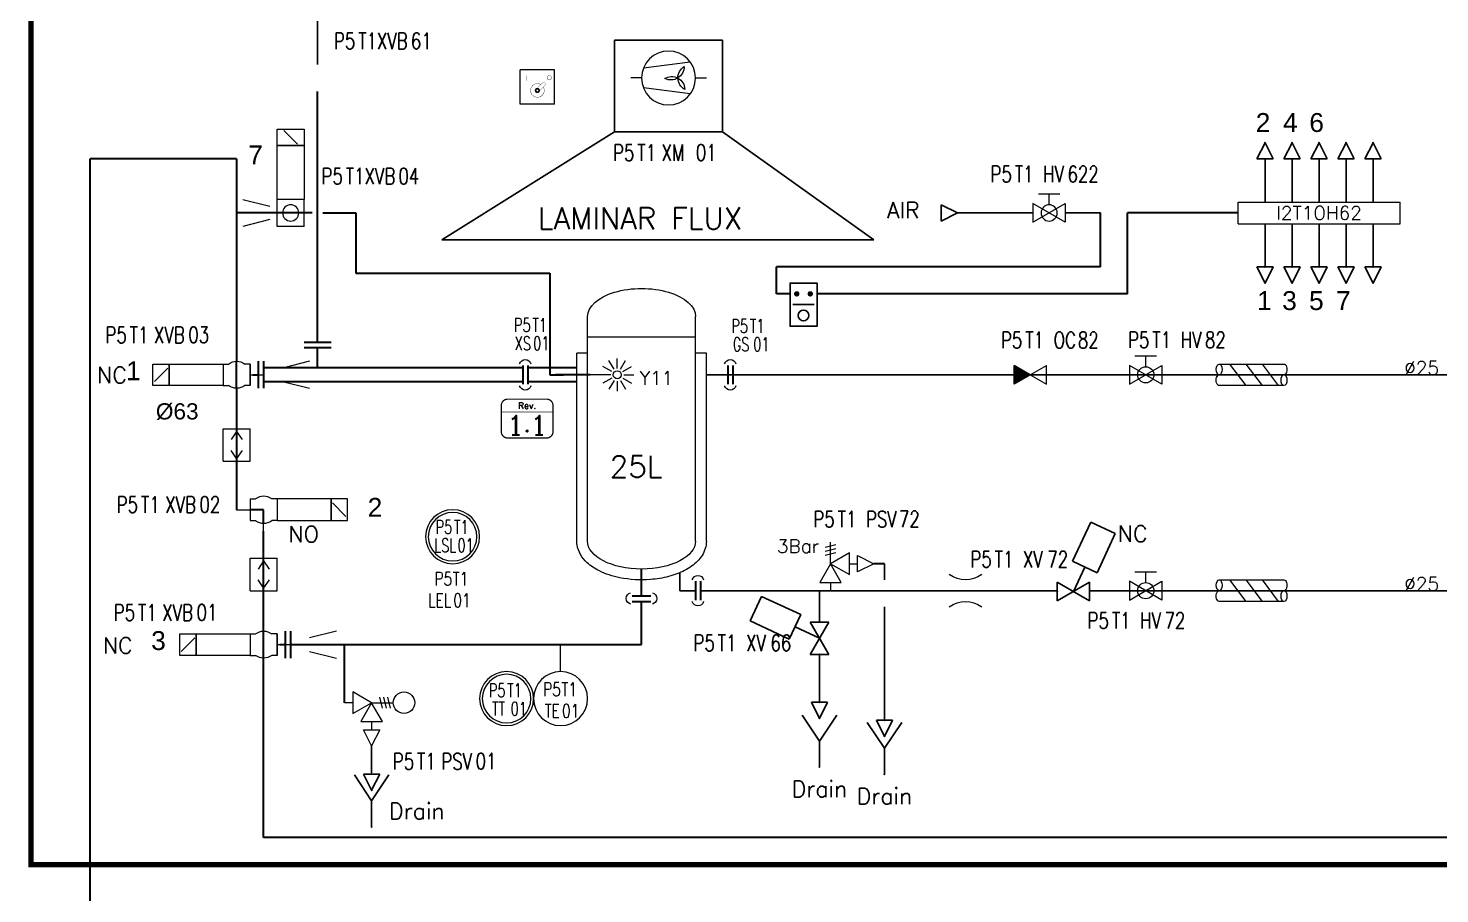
# Model space of a CAD drawing. Header units: inches. Extents: x 12545 to 14027, y 22146 to 23144.
# Drawn here: x 12552 to 12813.5, y 22850.7 to 23011.1 of the extents above; entities that cross this region are included whole.
import ezdxf
from ezdxf.enums import TextEntityAlignment as Align

# ---------------------------------------------------------------- set-up
doc = ezdxf.new("R2010")
doc.units = ezdxf.units.IN
doc.header["$MEASUREMENT"] = 0
doc.linetypes.add('ACAD_ISO02W100', pattern=[15, 12, -3])
doc.linetypes.add('DASHDOT2', pattern=[12.7, 6.35, -3.175, 0, -3.175])
for name, color, linetype, lineweight in [('11 Pipe Air Instrument', 3, 'Continuous', 30), ('15 Pipe Drain', 32, 'Continuous', 30), ('19 Pipe Process', 30, 'Continuous', 30), ('31 Equipment', 7, 'Continuous', 9), ('40 TXT Data', 7, 'Continuous', 9), ('43 TXT English', 7, 'Continuous', 9)]:
    doc.layers.add(name, color=color, linetype=linetype, lineweight=lineweight)
for name, color, linetype in [('14 Pipe Water Cold', 142, 'Continuous'), ('60 TXT International', 7, 'Continuous'), ('CUVERIE', 7, 'Continuous'), ('DIAMETRE', 7, 'Continuous'), ('MATERIEL-DIVERS', 7, 'Continuous'), ('POMPES-PROCESS', 7, 'Continuous'), ('REPERES', 7, 'Continuous'), ('REVISIONS', 1, 'Continuous'), ('Skid', 5, 'Continuous'), ('techn-data', 7, 'Continuous'), ('TEXTES', 7, 'Continuous'), ('TUYAUTERIE-EAU UTILITES FROIDE', 142, 'Continuous'), ('TUYAUTERIE-EGOUT', 32, 'Continuous'), ('TUYAUTERIE-GAZ', 3, 'Continuous'), ('TXT_ENG', 7, 'Continuous'), ('VANNES', 7, 'Continuous')]:
    doc.layers.add(name, color=color, linetype=linetype)
doc.layers.add('34 Equipment Labels', color=7, linetype='Continuous', plot=False)
doc.layers.get('REPERES').off()
doc.styles.add('ROMANC', font='romanc')
doc.styles.add('ROMAND', font='romand')
doc.styles.add('ROMANS', font='ROMANS.SHX')
doc.styles.get("Standard").update_dxf_attribs({"font": 'arial.ttf'})

# ---------------------------------------------------------------- blocks, each defined once
blk = doc.blocks.new('APV-VLV-SSEAT-SW42-3')
at = {"layer": '31 Equipment', "ltscale": 38}
for p, q in [((1.25, 15.25), (-1.25, 12.75)), ((-2, 2.5), (-2, 1.5)), ((2, 2.5), (2, 1.5)), ((-2, -2.5), (-2, -1.5)), ((2, -2.5), (-2, -2.5)), ((-2, -2.5), (2, -2.5)), ((0, -2.5), (0, -5)), ((2, -2.5), (2, -1.5))]:
    blk.add_line(p, q, dxfattribs=at)
at = {"layer": '31 Equipment'}
for p, q in [((-4, 0), (-2.5, 0)), ((2.5, 0), (4, 0))]:
    blk.add_line(p, q, dxfattribs=at)
at = {"layer": '31 Equipment', "lineweight": 30}
blk.add_line((2.5, 0), (-2.5, 0), dxfattribs=at)
at = {"layer": '31 Equipment', "ltscale": 38}
for points in [[(-2, 12.5), (2, 12.5), (2, 15.5), (-2, 15.5)], [(-2, 2.5), (2, 2.5), (2, 12.5), (-2, 12.5)]]:
    blk.add_lwpolyline(points, close=True, dxfattribs=at)
for start, end in [(143.1301, 216.8699), (323.1301, 36.8699)]:
    blk.add_arc((0, 0), 2.5, start, end, dxfattribs=at)
blk = doc.blocks.new('APV-VLV-SSEAT-SW41-4')
at = {"layer": '31 Equipment', "ltscale": 38}
for p, q in [((1.25, 15.25), (-1.25, 12.75)), ((-2, 2.5), (-2, 1.5)), ((2, 2.5), (2, 1.5)), ((-2, -2.5), (-2, -1.5)), ((-2, -2.5), (2, -2.5)), ((2, -2.5), (2, -1.5))]:
    blk.add_line(p, q, dxfattribs=at)
at = {"layer": '31 Equipment', "lineweight": 30}
for p, q in [((2.5, 0), (0, 0)), ((0, 0), (0, -2.5))]:
    blk.add_line(p, q, dxfattribs=at)
at = {"layer": '31 Equipment'}
for p, q in [((4, 0), (2.5, 0)), ((0, -5), (0, -2.5))]:
    blk.add_line(p, q, dxfattribs=at)
at = {"layer": '31 Equipment', "ltscale": 38}
for points in [[(-2, 12.5), (2, 12.5), (2, 15.5), (-2, 15.5)], [(-2, 2.5), (2, 2.5), (2, 12.5), (-2, 12.5)]]:
    blk.add_lwpolyline(points, close=True, dxfattribs=at)
for start, end in [(143.1301, 216.8699), (323.1301, 36.8699)]:
    blk.add_arc((0, 0), 2.5, start, end, dxfattribs=at)
blk = doc.blocks.new('FLE23-A')
at = {"color": 7}
for p, q in [((0, 1.5), (-3, 0)), ((-3, 0), (0, -1.5)), ((0, -1.5), (0, 1.5))]:
    blk.add_line(p, q, dxfattribs=at)
at = {"layer": 'MATERIEL-DIVERS', "color": 7, "extrusion": (-1, 0, 0)}
blk.add_point((-3, 0), dxfattribs=at)
at = {"layer": 'MATERIEL-DIVERS', "color": 2}
for p in [(-3, 0), (0, 0)]:
    blk.add_point(p, dxfattribs=at)
at = {"layer": 'MATERIEL-DIVERS', "color": 7, "extrusion": (1, 0, 0)}
blk.add_point((0, 0), dxfattribs=at)
blk = doc.blocks.new('APV-INS-M-L-TE')
at = {"layer": '31 Equipment', "color": 7}
blk.add_line((0, -5), (0, -10), dxfattribs=at)
blk.add_circle((0, 0), 5, dxfattribs=at)
blk = doc.blocks.new('APV-INS-F-L-TT')
at = {"layer": '31 Equipment'}
for radius in [5, 4.5]:
    blk.add_circle((0, 0), radius, dxfattribs=at)
blk = doc.blocks.new('APV-PMP-GEN-FAN-1')
at = {"layer": '31 Equipment', "color": 7}
for p, q in [((4.62, 1.91), (-4.01, 2.99)), ((-3.44, 2.92), (-3.44, 2.92)), ((-4.03, -2.96), (4.65, -1.85))]:
    blk.add_line(p, q, dxfattribs=at)
at = {"layer": '31 Equipment', "ltscale": 38}
for p, q in [((-5, 0), (-7, 0)), ((5, 0), (7, 0))]:
    blk.add_line(p, q, dxfattribs=at)
at = {"layer": '31 Equipment', "color": 7}
blk.add_circle((0, 0), 5, dxfattribs=at)
for centre, radius, start, end in [((-4.14, 0.04), 2.42, 297.7105, 59.0333), ((-0.6, -2.14), 2.41, 57.3705, 179.0726), ((-0.42, 2.11), 2.48, 179.801, 296.7761)]:
    blk.add_arc(centre, radius, start, end, dxfattribs=at)
blk = doc.blocks.new('APV-FCE-GEN-REDBORE-1')
at = {"layer": '31 Equipment', "color": 7}
for centre, start, end in [((0, 7), 233.1, 306.9), ((0, -7), 53.1, 126.9)]:
    blk.add_arc(centre, 5, start, end, dxfattribs=at)
blk = doc.blocks.new('APV-FCE-RELV-SI2-1')
at = {"layer": '31 Equipment'}
for p, q in [((1, 3.5), (-1, 3)), ((1, 2.75), (-1, 2.25)), ((0, 0), (0, 4)), ((1, 2), (-1, 1.5))]:
    blk.add_line(p, q, dxfattribs=at)
at = {"layer": '31 Equipment', "color": 7}
for p, q in [((0, 0), (-2, -3.5)), ((3.5, 2), (0, 0)), ((0, 0), (3.5, -2)), ((2, -3.5), (0, 0)), ((3.5, -2), (3.5, 2)), ((3.5, 0), (5, 0)), ((5, -1.5), (5, 1.5)), ((5, 1.5), (8, 0)), ((8, 0), (5, -1.5)), ((-2, -3.5), (2, -3.5)), ((0, -3.5), (0, -5))]:
    blk.add_line(p, q, dxfattribs=at)
blk = doc.blocks.new('APV-FCE-GEN-REDCON-1')
at = {"layer": '31 Equipment', "color": 7}
for p, q in [((-2.5, 2.5), (2.5, 1.25)), ((2.5, 1.25), (2.5, 1.25)), ((2.5, -1.25), (-2.5, -2.5))]:
    blk.add_line(p, q, dxfattribs=at)
blk = doc.blocks.new('APV-FTG-CONX-FLANGE-1')
at = {"layer": '31 Equipment', "lineweight": 30}
for p, q in [((0, 2.5), (0, -2.5)), ((1, 2.5), (1, -2.5))]:
    blk.add_line(p, q, dxfattribs=at)
blk = doc.blocks.new('APV-OTH-GEN-CLOSEST-1')
at = {"layer": '31 Equipment'}
for p, q in [((-3, -2.5), (-3, 2.5)), ((-3, 2.5), (3, 2.5)), ((-1, 1), (-2.5, 0)), ((-2.5, 0), (2.5, 0)), ((-2.5, 0), (-1, -1)), ((2.5, 0), (1, 1)), ((2.5, 0), (1, -1)), ((3, -2.5), (3, 2.5)), ((-3, -2.5), (3, -2.5))]:
    blk.add_line(p, q, dxfattribs=at)
blk = doc.blocks.new('APV-INS-F-L-LS')
at = {"layer": '31 Equipment'}
for radius in [5, 4.5]:
    blk.add_circle((0, 0), radius, dxfattribs=at)
blk = doc.blocks.new('APV-FCE-RELV-OVERP-1')
at = {"layer": '31 Equipment'}
for p, q in [((1, 3.5), (-1, 3)), ((1, 2.75), (-1, 2.25)), ((0, 0), (0, 4)), ((1, 2), (-1, 1.5))]:
    blk.add_line(p, q, dxfattribs=at)
at = {"layer": '31 Equipment', "color": 7}
for p, q in [((0, 0), (-2, -3.5)), ((3.5, 2), (0, 0)), ((0, 0), (3.5, -2)), ((2, -3.5), (0, 0)), ((3.5, -2), (3.5, 2)), ((3.5, 0), (5, 0)), ((5, -1.5), (5, 1.5)), ((5, 1.5), (8, 0)), ((8, 0), (5, -1.5)), ((-2, -3.5), (2, -3.5)), ((0, -3.5), (0, -5))]:
    blk.add_line(p, q, dxfattribs=at)
at = {"layer": '31 Equipment'}
blk.add_circle((0, 6), 2, dxfattribs=at)
blk = doc.blocks.new('EGOUT')
at = {"color": 7}
for p, q in [((-3.2, 9.61), (0, 4.81)), ((0, 4.81), (3.2, 9.61)), ((0, 4.81), (0, 0))]:
    blk.add_line(p, q, dxfattribs=at)
at = {"color": 7, "extrusion": (0, -1, 0)}
blk.add_point((0, 0), dxfattribs=at)
at = {"layer": 'POMPES-PROCESS', "style": 'ROMANS'}
blk.add_attdef('EGOUT', text='', height=3, dxfattribs=at).set_placement((0, -4), align=Align.MIDDLE)
blk = doc.blocks.new('APV-OTH-GEN-INSULATE-1')
at = {"layer": '31 Equipment'}
for p, q in [((6, 2), (-6, 2)), ((-5, -2), (-2, 2)), ((-2, -2), (1, 2)), ((1, -2), (4, 2)), ((-6, -2), (6, -2))]:
    blk.add_line(p, q, dxfattribs=at)
for centre, major_axis in [((-6, 1), (0, 1)), ((6, -1), (0, -1))]:
    blk.add_ellipse(centre, major_axis=major_axis, ratio=0.547943, start_param=0, end_param=3.141593, dxfattribs=at)
at = {"layer": '31 Equipment', "extrusion": (0, 0, -1)}
for centre, major_axis in [((-6, -1), (0, -1)), ((6, 1), (0, 1))]:
    blk.add_ellipse(centre, major_axis=major_axis, ratio=0.547943, dxfattribs=at)
blk = doc.blocks.new('APV-OTH-GEN-DATA-1')
at = {"layer": '40 TXT Data', "color": 5, "style": 'ROMANS'}
blk.add_attdef('DATA', (-1, 2), '', height=2.5, dxfattribs=at)
blk = doc.blocks.new('NBF-NOTE-2TEXT')
at = {"layer": '43 TXT English', "style": 'ROMANS'}
blk.add_attdef('NOTE-ENG', text='', height=3, dxfattribs=at).set_placement((5, -1), align=Align.BOTTOM_LEFT)
at = {"layer": '60 TXT International', "style": 'ROMANS'}
blk.add_attdef('NOTE-RUS', text='', height=3, dxfattribs=at).set_placement((5, -5), align=Align.BOTTOM_LEFT)
blk = doc.blocks.new('APV-VLV-BFLY-SV-3')
at = {"layer": '31 Equipment', "ltscale": 38}
for p, q in [((1.25, 15.25), (-1.25, 12.75)), ((-4, 0), (-2.5, 0)), ((-2.5, 2.5), (2.5, 2.5)), ((-2.5, -2.5), (-2.5, 2.5)), ((2.5, -2.5), (2.5, 2.5)), ((2.5, 0), (4, 0)), ((-2.5, -2.5), (2.5, -2.5))]:
    blk.add_line(p, q, dxfattribs=at)
for points in [[(-2.5, 12.5), (2.5, 12.5), (2.5, 15.5), (-2.5, 15.5)], [(-2.5, 2.5), (2.5, 2.5), (2.5, 12.5), (-2.5, 12.5)]]:
    blk.add_lwpolyline(points, close=True, dxfattribs=at)
blk.add_circle((0, 0), 1.5, dxfattribs=at)
blk = doc.blocks.new('FLE23')
at = {"color": 7}
for p, q in [((0, -1.5), (0, 1.5)), ((0, 1.5), (3, 0)), ((3, 0), (0, -1.5))]:
    blk.add_line(p, q, dxfattribs=at)
at = {"layer": 'MATERIEL-DIVERS', "color": 2}
for p in [(0, 0), (3, 0)]:
    blk.add_point(p, dxfattribs=at)
at = {"layer": 'MATERIEL-DIVERS', "color": 7, "extrusion": (-1, 0, 0)}
blk.add_point((0, 0), dxfattribs=at)
at = {"layer": 'MATERIEL-DIVERS', "color": 7, "extrusion": (1, 0, 0)}
blk.add_point((3, 0), dxfattribs=at)
blk = doc.blocks.new('APV-PNE-GEN-AIRDISTR-1')
at = {"layer": '31 Equipment'}
for p, q in [((-10, 2), (-10, 4)), ((-5, 2), (-5, 4)), ((0, 2), (0, 4)), ((5, 2), (5, 4)), ((10, 2), (10, 4)), ((-15, -2), (-15, 2)), ((-15, 2), (15, 2)), ((15, -2), (15, 2)), ((-15, -2), (15, -2)), ((-10, -2), (-10, -4)), ((-5, -2), (-5, -4)), ((0, -2), (0, -4)), ((5, -2), (5, -4)), ((10, -2), (10, -4))]:
    blk.add_line(p, q, dxfattribs=at)
blk = doc.blocks.new('APV-VLVM-BALL-KHV+MF-1')
at = {"layer": '31 Equipment'}
for p, q in [((-2, 3.5), (2, 3.5)), ((0, 1.5), (0, 3.5)), ((-3, 1.734), (-3, -1.734)), ((-3, -1.734), (3, 1.734)), ((3, -1.734), (-3, 1.734)), ((3, 1.734), (3, -1.734))]:
    blk.add_line(p, q, dxfattribs=at)
at = {"layer": '31 Equipment', "ltscale": 38}
for p, q in [((-3, 0), (-4, 0)), ((3, 0), (4, 0))]:
    blk.add_line(p, q, dxfattribs=at)
at = {"layer": '31 Equipment'}
blk.add_circle((0, 0), 1.5, dxfattribs=at)
blk = doc.blocks.new('APV-INS-POS-SAFTY-1')
at = {"layer": 'MATERIEL-DIVERS'}
blk.add_line((-2, -2), (2, -2), dxfattribs=at)
blk.add_lwpolyline([(-2.5, 2), (-2.5, -6), (2.5, -6), (2.5, 2)], close=True, dxfattribs=at)
at = {"layer": 'MATERIEL-DIVERS', "const_width": 0.5}
for points in [[(-1.25, 0.25, 1), (-1.25, -0.25, 1)], [(1.25, 0.25, 1), (1.25, -0.25, 1)]]:
    blk.add_lwpolyline(points, format="xyb", close=True, dxfattribs=at)
at = {"layer": 'MATERIEL-DIVERS', "color": 240}
blk.add_circle((0, -4), 1, dxfattribs=at)
blk = doc.blocks.new('APV-TNK-OTH-8')
at = {"layer": '31 Equipment'}
for p, q in [((-10, 7.2), (-10, 48.8)), ((10, 7.2), (10, 48.8)), ((-10, 45), (10, 45)), ((-12, 7.2), (-12, 42)), ((-12, 42), (-10, 42)), ((10, 42), (12, 42)), ((12, 7.2), (12, 42))]:
    blk.add_line(p, q, dxfattribs=at)
for centre, start_param, end_param in [((0, 48.8), 0, 3.141593), ((0, 7.2), 3.141593, 6.283185)]:
    blk.add_ellipse(centre, major_axis=(10, 0), ratio=0.52, start_param=start_param, end_param=end_param, dxfattribs=at)
blk.add_open_spline([(-12, 7.2), (-12, 6.73), (-11.93, 6.26), (-11.65, 5.36), (-11.46, 4.93), (-10.96, 4.14), (-10.67, 3.78), (-9.68, 2.77), (-8.88, 2.21), (-7.08, 1.27), (-6.08, 0.9), (-3.94, 0.34), (-2.81, 0.16), (0.24, -0.08), (2.19, 0.03), (5.38, 0.67), (6.67, 1.09), (8.66, 2.08), (9.42, 2.58), (10.55, 3.62), (10.97, 4.12), (11.62, 5.24), (11.85, 5.86), (11.98, 6.74), (12, 6.97), (12, 7.2)], degree=3, knots=[3.141593, 3.141593, 3.141593, 3.141593, 3.298345, 3.298345, 3.455098, 3.455098, 3.61185, 3.61185, 3.92857, 3.92857, 4.245291, 4.245291, 4.562011, 4.562011, 5.081837, 5.081837, 5.476161, 5.476161, 5.770377, 5.770377, 5.988342, 5.988342, 6.206307, 6.206307, 6.283185, 6.283185, 6.283185, 6.283185], dxfattribs=at)
blk = doc.blocks.new('APV-FTG-CONX-CLAMP-1')
at = {"layer": '31 Equipment', "lineweight": 30}
for p, q in [((0, -1.75), (0, 1.75)), ((1, 1.75), (1, -1.75))]:
    blk.add_line(p, q, dxfattribs=at)
at = {"layer": '31 Equipment'}
for centre, start, end in [((0.56, 1.73), 15.7498, 164.2502), ((0.56, -1.73), 195.7498, 344.2502)]:
    blk.add_arc(centre, 1.09, start, end, dxfattribs=at)
blk = doc.blocks.new('APV-ELEC-BUTN-ONOFF-1')
at = {"layer": '31 Equipment'}
for p, q in [((-5, 5), (5, 5)), ((-5, -5), (-5, 5)), ((5, -5), (5, 5)), ((-5, -5), (5, -5))]:
    blk.add_line(p, q, dxfattribs=at)
for points, const_width in [([(-3.44, 3.32, 1), (-3.44, 2.04, 1)], 0.1), ([(-3.44, 3.32, -1), (-3.44, 2.04, -1)], 0.1), ([(-0.35, -1.35), (-2.26, 0.56, -0.414214), (-2.26, 0.98), (-1.98, 1.26, -0.414214), (-1.56, 1.26), (0.35, -0.65)], 0.08), ([(-1.72, 0.02, 7.872983), (-1.02, 0.72)], 0.1)]:
    blk.add_lwpolyline(points, format="xyb", dxfattribs=dict(at, const_width=const_width))
at = {"layer": '31 Equipment', "const_width": 0.5}
blk.add_lwpolyline([(-0.5, -1, 1), (0.5, -1, 1)], format="xyb", close=True, dxfattribs=at)
at = {"layer": '31 Equipment'}
blk.add_trace([(3.29, 3.26), (3.19, 3.26), (3.29, 1.79), (3.19, 1.79)], dxfattribs=at)
blk = doc.blocks.new('REPNORM1')
at = {"layer": 'TEXTES', "style": 'ROMANS', "width": 0.75}
for tag, p in [('ZONE', (-9.75, -1.25)), ('SOUSZONE', (-5.25, -1.25)), ('ELEMENT', (-0.75, -1.25)), ('NUM', (5.59, -1.22))]:
    blk.add_attdef(tag, p, '', height=3, dxfattribs=at)
blk = doc.blocks.new('REPNORM')
at = {"layer": 'TEXTES', "style": 'ROMANS', "width": 0.75}
for tag, p in [('ZONE', (-9.75, -1.25)), ('SOUSZONE', (-5.25, -1.25)), ('ELEMENT', (0, -1.25)), ('NUM', (4.5, -1.25))]:
    blk.add_attdef(tag, p, '', height=3, dxfattribs=at)
blk = doc.blocks.new('APV-FCE-NRV-GEN-1')
at = {"layer": '31 Equipment'}
h = blk.add_hatch(dxfattribs=at)
h.set_pattern_fill('ANSI31', color=256, scale=0.01, style=0)
h.set_pattern_definition([(45, (0, 0), (-0.02245064, 0.02245064), [])])
h.paths.add_polyline_path([(3, 1.75), (3, -1.75), (0, 0)])
at = {"layer": '31 Equipment', "linetype": 'ACAD_ISO02W100', "ltscale": 38}
for p, q in [((-3, 0), (-5, 0)), ((0, 0), (-3, 1.75)), ((-3, 1.75), (-3, -1.75)), ((0, 0), (-3, -1.75)), ((0, 0), (3, 1.75)), ((0, 0), (3, -1.75)), ((3, 1.75), (3, -1.75)), ((3, 0), (5, 0))]:
    blk.add_line(p, q, dxfattribs=at)
blk = doc.blocks.new('REPINS')
at = {"layer": 'TEXTES', "style": 'ROMANS', "width": 0.75}
for tag, p in [('ZONE', (-3.3, 1)), ('SOUSZONE', (0.1, 1)), ('NUM', (0.2, -3))]:
    blk.add_attdef(tag, p, '', height=2.5, dxfattribs=at)
blk.add_attdef('ELEMENT', text='', height=2.5, dxfattribs=at).set_placement((-0.2, -3), align=Align.RIGHT)
blk = doc.blocks.new('REPINS2')
at = {"layer": 'TEXTES', "style": 'ROMANS', "width": 0.7}
for tag, p in [('ZONE', (-3.35, 0.8)), ('SOUSZONE', (0.05, 0.8)), ('NUM', (0.7, -2.6))]:
    blk.add_attdef(tag, p, '', height=2.5, dxfattribs=at)
blk.add_attdef('ELEMENT', text='', height=2.5, dxfattribs=at).set_placement((-1.56, -2.59), align=Align.CENTER)
blk = doc.blocks.new('APV-TNK-ACC-SPRAYBALL-1')
at = {"layer": '31 Equipment'}
for p, q in [((0, -3.81), (0, 0)), ((-0.6, -3.97), (-1.53, -2.35)), ((0.6, -3.97), (1.53, -2.35)), ((-1.19, -5), (-3.05, -5)), ((-1.03, -4.4), (-2.65, -3.47)), ((1.03, -4.4), (2.65, -3.47)), ((1.19, -5), (3.05, -5)), ((-1.03, -5.6), (-2.65, -6.53)), ((-0.6, -6.03), (-1.53, -7.65)), ((0, -6.19), (0, -8.05)), ((0.6, -6.03), (1.53, -7.65)), ((1.03, -5.6), (2.65, -6.53))]:
    blk.add_line(p, q, dxfattribs=at)
blk.add_circle((0, -5), 0.738, dxfattribs=at)
blk = doc.blocks.new('REVISION')
at = {"layer": 'REVISIONS', "color": 1, "const_width": 0.2}
blk.add_lwpolyline([(-4, 2), (-4, -2, 0.414214), (-3, -3), (3, -3, 0.414214), (4, -2), (4, 2, 0.414214), (3, 3), (-3, 3, 0.414214)], format="xyb", close=True, dxfattribs=at)
at = {"layer": 'REVISIONS', "color": 1, "const_width": 0.1}
blk.add_lwpolyline([(-4, 1), (4, 1)], dxfattribs=at)
at = {"layer": 'REVISIONS', "color": 1, "style": 'ROMAND'}
blk.add_text('Rev.', height=1, dxfattribs=at).set_placement((0, 2), align=Align.MIDDLE)
at = {"layer": 'REVISIONS', "color": 1, "style": 'ROMANC'}
blk.add_attdef('00', text='', height=3, dxfattribs=at).set_placement((0, -1), align=Align.MIDDLE)
blk = doc.blocks.new('VANNE SIEGE INCLINE')
at = {"color": 7}
for p, q in [((-3, 1.73), (-3, -1.73)), ((-3, -1.73), (3, 1.73)), ((3, -1.73), (-3, 1.73)), ((3, 1.73), (3, -1.73))]:
    blk.add_line(p, q, dxfattribs=at)
at = {"color": 7, "extrusion": (-1, 0, 0)}
blk.add_point((-3, 0), dxfattribs=at)
at = {"color": 7, "extrusion": (1, 0, 0)}
blk.add_point((3, 0), dxfattribs=at)
at = {"layer": 'VANNES'}
for p, q in [((3.23, 12.84), (-0.15, 5.59)), ((7.76, 10.73), (3.23, 12.84)), ((4.38, 3.47), (7.76, 10.73)), ((-0.15, 5.59), (4.38, 3.47)), ((0, 0), (2.11, 4.53))]:
    blk.add_line(p, q, dxfattribs=at)

msp = doc.modelspace()

# ---------------------------------------------------------------- linework, layer by layer
at = {"layer": '11 Pipe Air Instrument'}
for p, q in [((12750.61, 22966.83), (12750.61, 22976.83)), ((12755.61, 22961.83), (12755.61, 22976.83)), ((12776.11, 22976.83), (12755.61, 22976.83)), ((12750.61, 22966.83), (12690.61, 22966.83)), ((12690.61, 22961.83), (12690.61, 22966.83)), ((12693.11, 22961.83), (12690.61, 22961.83)), ((12755.61, 22961.83), (12698.11, 22961.83))]:
    msp.add_line(p, q, dxfattribs=at)
at = {"layer": '14 Pipe Water Cold'}
for p, q in [((12682.64, 22946.83), (12677.61, 22946.83)), ((12672.69, 22906.83), (12672.69, 22910.11)), ((12675.61, 22906.83), (12672.69, 22906.83))]:
    msp.add_line(p, q, dxfattribs=at)
at = {"layer": '15 Pipe Drain'}
msp.add_line((12710.61, 22911.83), (12708.61, 22911.83), dxfattribs=at)
at = {"layer": '19 Pipe Process'}
for p, q in [((12605.61, 22952.83), (12605.61, 22999.33)), ((12563.5, 22812.57), (12563.5, 22986.83)), ((12590.61, 22986.83), (12563.5, 22986.83)), ((12590.61, 22986.83), (12590.61, 22949.33)), ((12594.2, 22976.83), (12590.61, 22976.83)), ((12603.11, 22976.83), (12594.25, 22976.83)), ((12604.61, 22976.83), (12603.11, 22976.83)), ((12606.58, 22976.83), (12612.68, 22976.83)), ((12612.68, 22976.83), (12612.68, 22965.64)), ((12612.68, 22965.64), (12648.61, 22965.64)), ((12648.61, 22965.64), (12648.61, 22946.83)), ((12605.61, 22948.17), (12605.61, 22951.83)), ((12605.61, 22948.17), (12605.61, 22951.83)), ((12593.61, 22946.83), (12594.61, 22946.83)), ((12595.78, 22948.17), (12643.58, 22948.17)), ((12644.63, 22948.17), (12648.12, 22948.17)), ((12648.12, 22948.17), (12653.61, 22948.17)), ((12648.61, 22946.83), (12651.16, 22946.83)), ((12656.11, 22946.83), (12649.64, 22946.83)), ((12656.11, 22946.83), (12649.64, 22946.83)), ((12590.61, 22944.33), (12590.61, 22921.83)), ((12595.79, 22945.62), (12643.61, 22945.62)), ((12644.63, 22945.62), (12648.12, 22945.62)), ((12648.12, 22945.62), (12653.61, 22945.62)), ((12595.61, 22899.83), (12595.61, 22917.83)), ((12665.61, 22905.83), (12665.61, 22910.83)), ((12595.61, 22861.07), (12595.61, 22908.83)), ((12665.61, 22896.83), (12665.61, 22904.81)), ((12598.61, 22896.83), (12599.61, 22896.83)), ((12600.61, 22896.83), (12665.61, 22896.83)), ((12610.61, 22886.07), (12610.61, 22896.83)), ((13056.5, 22861.07), (12595.61, 22861.07))]:
    msp.add_line(p, q, dxfattribs=at)
at = {"layer": 'MATERIEL-DIVERS'}
for p, q in [((12660.61, 22991.83), (12660.61, 23008.83)), ((12660.61, 23008.83), (12680.61, 23008.83)), ((12680.61, 23008.83), (12680.61, 22991.83)), ((12628.61, 22971.83), (12660.61, 22991.83)), ((12680.61, 22991.83), (12660.61, 22991.83)), ((12680.61, 22991.83), (12708.61, 22971.83)), ((12708.61, 22971.83), (12628.61, 22971.83))]:
    msp.add_line(p, q, dxfattribs=at)
at = {"layer": 'Skid', "linetype": 'DASHDOT2', "const_width": 1}
msp.add_lwpolyline([(12552.5, 23139.07), (13020.5, 23139.07), (13020.5, 22856.07), (12552.5, 22856.07)], close=True, dxfattribs=at)
at = {"layer": 'TUYAUTERIE-EAU UTILITES FROIDE'}
for p, q in [((12605.61, 23004.33), (12605.61, 23063.83)), ((12682.61, 22946.83), (12742.61, 22946.83)), ((12824.11, 22946.83), (12742.61, 22946.83)), ((12676.61, 22906.83), (12742.61, 22906.83)), ((12698.57, 22901.16), (12698.57, 22906.83)), ((12748.61, 22906.83), (12824.11, 22906.83))]:
    msp.add_line(p, q, dxfattribs=at)
at = {"layer": 'TUYAUTERIE-EGOUT'}
for p, q in [((12710.61, 22908.83), (12710.61, 22911.83)), ((12710.61, 22882.82), (12710.61, 22903.83)), ((12698.57, 22895.01), (12698.57, 22886.16)), ((12615.61, 22873.07), (12615.61, 22878.07))]:
    msp.add_line(p, q, dxfattribs=at)
at = {"layer": 'TUYAUTERIE-GAZ'}
for p, q in [((12781.11, 22978.83), (12781.11, 22986.83)), ((12786.11, 22978.83), (12786.11, 22986.83)), ((12791.11, 22978.83), (12791.11, 22986.83)), ((12796.11, 22978.83), (12796.11, 22986.83)), ((12801.11, 22978.83), (12801.11, 22986.83)), ((12724.11, 22976.83), (12738.11, 22976.83)), ((12744.11, 22976.83), (12750.61, 22976.83)), ((12781.11, 22974.83), (12781.11, 22966.83)), ((12786.11, 22974.83), (12786.11, 22966.83)), ((12791.11, 22974.83), (12791.11, 22966.83)), ((12796.11, 22966.83), (12796.11, 22974.83)), ((12801.11, 22966.83), (12801.11, 22974.83))]:
    msp.add_line(p, q, dxfattribs=at)

# ---------------------------------------------------------------- block references
at = {"layer": '19 Pipe Process', "rotation": 270}
msp.add_blockref('APV-VLV-SSEAT-SW41-4', (12595.61, 22921.83), dxfattribs=at)
at = {"layer": '31 Equipment', "xscale": -0.6400000000000003, "yscale": 0.6400000000000003, "zscale": 0.6400000000000003}
msp.add_blockref('APV-ELEC-BUTN-ONOFF-1', (12646.31, 23000.16), dxfattribs=at)
at = {"layer": '31 Equipment', "xscale": -1}
for name, p in [('APV-VLV-BFLY-SV-3', (12600.61, 22976.83)), ('APV-VLVM-BALL-KHV+MF-1', (12741.11, 22976.83)), ('APV-TNK-OTH-8', (12665.61, 22908.83)), ('APV-INS-POS-SAFTY-1', (12695.61, 22961.83)), ('APV-FTG-CONX-CLAMP-1', (12644.63, 22946.83)), ('APV-FTG-CONX-CLAMP-1', (12682.61, 22946.83)), ('APV-OTH-GEN-INSULATE-1', (12778.61, 22946.83)), ('APV-FTG-CONX-CLAMP-1', (12676.61, 22906.83)), ('APV-OTH-GEN-INSULATE-1', (12778.61, 22906.83))]:
    msp.add_blockref(name, p, dxfattribs=at)
at = {"layer": '31 Equipment'}
for name, p in [('APV-PNE-GEN-AIRDISTR-1', (12791.11, 22976.83)), ('APV-FCE-GEN-REDCON-1', (12594.23, 22976.83)), ('APV-VLVM-BALL-KHV+MF-1', (12759.01, 22946.83)), ('APV-VLVM-BALL-KHV+MF-1', (12759.01, 22906.83))]:
    msp.add_blockref(name, p, dxfattribs=at)
at = {"layer": '31 Equipment', "xscale": -1}
for name, p, rotation in [('APV-VLV-SSEAT-SW42-3', (12590.61, 22946.83), 89.99984796050532), ('APV-FTG-CONX-CLAMP-1', (12665.61, 22904.83), 270.0000000000001), ('APV-VLV-SSEAT-SW42-3', (12595.61, 22896.83), 89.99984796050532)]:
    msp.add_blockref(name, p, dxfattribs=dict(at, rotation=rotation))
at = {"layer": '31 Equipment', "rotation": 180}
msp.add_blockref('APV-FCE-NRV-GEN-1', (12737.61, 22946.83), dxfattribs=at)
at = {"layer": '31 Equipment'}
ref = msp.add_blockref('NBF-NOTE-2TEXT', (12611.61, 22914.91), dxfattribs=dict(at, xscale=-1))
ref.add_attrib('NOTE-ENG', 'NO', dxfattribs={"layer": '43 TXT English', "height": 3, "style": 'ROMANS'}).set_placement((12600.19, 22914.91), align=Align.BOTTOM_LEFT)
ref = msp.add_blockref('APV-OTH-GEN-DATA-1', (12698.61, 22911.83), dxfattribs=dict(at, xscale=-1))
ref.add_attrib('DATA', '3Bar', (12690.69, 22913.83), dxfattribs={"layer": '40 TXT Data', "color": 5, "height": 2.5, "style": 'ROMANS'})
at = {"layer": 'CUVERIE', "rotation": 90}
msp.add_blockref('APV-TNK-ACC-SPRAYBALL-1', (12656.11, 22946.83), dxfattribs=at)
at = {"layer": 'MATERIEL-DIVERS', "xscale": -1}
for name, p in [('APV-PMP-GEN-FAN-1', (12670.61, 23001.83)), ('APV-FTG-CONX-FLANGE-1', (12595.61, 22946.83)), ('APV-FCE-GEN-REDCON-1', (12601.61, 22946.83)), ('APV-FCE-GEN-REDCON-1', (12601.61, 22946.83)), ('APV-INS-F-L-LS', (12630.61, 22916.83)), ('APV-FTG-CONX-FLANGE-1', (12600.61, 22896.83)), ('APV-FCE-GEN-REDCON-1', (12606.61, 22896.83)), ('APV-INS-F-L-TT', (12640.61, 22886.83))]:
    msp.add_blockref(name, p, dxfattribs=at)
at = {"layer": 'MATERIEL-DIVERS'}
for name, p, rotation in [('FLE23-A', (12781.11, 22986.83), 270), ('FLE23-A', (12786.11, 22986.83), 270), ('FLE23-A', (12791.11, 22986.83), 270), ('FLE23-A', (12796.11, 22986.83), 270), ('FLE23-A', (12801.11, 22986.83), 270), ('VANNE SIEGE INCLINE', (12698.57, 22898.01), 90), ('APV-FCE-RELV-OVERP-1', (12615.61, 22886.07), 270), ('FLE23-A', (12698.57, 22886.16), 90)]:
    msp.add_blockref(name, p, dxfattribs=dict(at, rotation=rotation))
for name, p in [('FLE23', (12721.11, 22976.83)), ('VANNE SIEGE INCLINE', (12745.61, 22906.68)), ('APV-FCE-RELV-SI2-1', (12700.61, 22911.83))]:
    msp.add_blockref(name, p, dxfattribs=at)
at = {"layer": 'MATERIEL-DIVERS', "xscale": -1}
for name, p, rotation in [('FLE23-A', (12781.11, 22966.83), 270), ('FLE23-A', (12786.11, 22966.83), 270), ('FLE23-A', (12791.11, 22966.83), 270), ('FLE23-A', (12796.11, 22966.83), 270), ('FLE23-A', (12801.11, 22966.83), 270), ('APV-FTG-CONX-FLANGE-1', (12605.61, 22951.83), 270), ('APV-OTH-GEN-CLOSEST-1', (12590.61, 22933.83), 270), ('APV-OTH-GEN-CLOSEST-1', (12595.61, 22909.83), 270), ('APV-FCE-GEN-REDBORE-1', (12725.61, 22906.83), 359.9998479605042), ('APV-INS-M-L-TE', (12650.61, 22886.83), 180), ('FLE23-A', (12710.61, 22882.82), 270), ('FLE23-A', (12615.61, 22872.85), 270)]:
    msp.add_blockref(name, p, dxfattribs=dict(at, rotation=rotation))
at = {"layer": 'MATERIEL-DIVERS'}
msp.add_blockref('EGOUT', (12698.57, 22874.16), dxfattribs=at).add_auto_attribs({'EGOUT': 'Drain'})
ref = msp.add_blockref('EGOUT', (12710.61, 22872.82), dxfattribs=dict(at, xscale=-1))
ref.add_attrib('EGOUT', 'Drain', dxfattribs={"layer": 'POMPES-PROCESS', "height": 3, "style": 'ROMANS'}).set_placement((12710.61, 22868.82), align=Align.MIDDLE)
ref = msp.add_blockref('EGOUT', (12615.61, 22863.07), dxfattribs=dict(at, xscale=-1))
ref.add_attrib('EGOUT', 'Drain', dxfattribs={"layer": 'POMPES-PROCESS', "height": 3, "style": 'ROMANS'}).set_placement((12624, 22866.07), align=Align.MIDDLE)
at = {"layer": 'REPERES'}
ref = msp.add_blockref('REPNORM', (12618.38, 23008.44), dxfattribs=at)
ref.add_attrib('ZONE', 'P5', (12608.63, 23007.19), dxfattribs={"layer": 'TEXTES', "height": 3, "style": 'ROMANS', "width": 0.75})
ref.add_attrib('SOUSZONE', 'T1', (12613.13, 23007.19), dxfattribs={"layer": 'TEXTES', "height": 3, "style": 'ROMANS', "width": 0.75})
ref.add_attrib('ELEMENT', 'XVB', (12616.6, 23007.19), dxfattribs={"layer": 'TEXTES', "height": 3, "style": 'ROMANS', "width": 0.75})
ref.add_attrib('NUM', '61', (12622.88, 23007.19), dxfattribs={"layer": 'TEXTES', "height": 3, "style": 'ROMANS', "width": 0.75})
for name, p, values in [('REPNORM1', (12670.08, 22987.73), {'ZONE': 'P5', 'SOUSZONE': 'T1', 'ELEMENT': 'XM', 'NUM': '01'}), ('REPNORM', (12740.01, 22983.78), {'ZONE': 'P5', 'SOUSZONE': 'T1', 'ELEMENT': 'HV', 'NUM': '622'}), ('REPINS2', (12685.61, 22953.83), {'ZONE': 'P5', 'SOUSZONE': 'T1', 'NUM': '01', 'ELEMENT': 'GS'}), ('REPNORM1', (12576.06, 22953.97), {'ZONE': 'P5', 'SOUSZONE': 'T1', 'ELEMENT': 'XVB', 'NUM': '03'}), ('REPNORM', (12741.94, 22953.02), {'ZONE': 'P5', 'SOUSZONE': 'T1', 'ELEMENT': 'OC', 'NUM': '82'}), ('REPNORM', (12765.48, 22953.05), {'ZONE': 'P5', 'SOUSZONE': 'T1', 'ELEMENT': 'HV', 'NUM': '82'}), ('REPNORM1', (12578.13, 22922.52), {'ZONE': 'P5', 'SOUSZONE': 'T1', 'ELEMENT': 'XVB', 'NUM': '02'}), ('REPINS2', (12630.81, 22916.57), {'ZONE': 'P5', 'SOUSZONE': 'T1', 'NUM': '01', 'ELEMENT': 'LSL'}), ('REPNORM', (12736.28, 22912.4), {'ZONE': 'P5', 'SOUSZONE': 'T1', 'ELEMENT': 'XV', 'NUM': '72'}), ('REPINS', (12630.54, 22906.79), {'ZONE': 'P5', 'SOUSZONE': 'T1', 'ELEMENT': 'LEL', 'NUM': '01'}), ('REPNORM1', (12577.59, 22902.52), {'ZONE': 'P5', 'SOUSZONE': 'T1', 'ELEMENT': 'XVB', 'NUM': '01'}), ('REPNORM', (12757.98, 22901.05), {'ZONE': 'P5', 'SOUSZONE': 'T1', 'ELEMENT': 'HV', 'NUM': '72'}), ('REPNORM', (12684.98, 22896.89), {'ZONE': 'P5', 'SOUSZONE': 'T1', 'ELEMENT': 'XV', 'NUM': '66'}), ('REPINS2', (12640.67, 22886.3), {'ZONE': 'P5', 'SOUSZONE': 'T1', 'NUM': '01', 'ELEMENT': 'TT'}), ('REPINS', (12650.67, 22886.3), {'ZONE': 'P5', 'SOUSZONE': 'T1', 'ELEMENT': 'TE', 'NUM': '01'}), ('REPNORM1', (12629.29, 22874.95), {'ZONE': 'P5', 'SOUSZONE': 'T1', 'ELEMENT': 'PSV', 'NUM': '01'})]:
    msp.add_blockref(name, p, dxfattribs=at).add_auto_attribs(values)
ref = msp.add_blockref('REPNORM', (12616.08, 22983.39), dxfattribs=at)
ref.add_attrib('ZONE', 'P5', (12606.33, 22982.14), dxfattribs={"layer": 'TEXTES', "height": 3, "style": 'ROMANS', "width": 0.75})
ref.add_attrib('SOUSZONE', 'T1', (12610.83, 22982.14), dxfattribs={"layer": 'TEXTES', "height": 3, "style": 'ROMANS', "width": 0.75})
ref.add_attrib('ELEMENT', 'XVB', (12614.3, 22982.14), dxfattribs={"layer": 'TEXTES', "height": 3, "style": 'ROMANS', "width": 0.75})
ref.add_attrib('NUM', '04', (12620.58, 22982.14), dxfattribs={"layer": 'TEXTES', "height": 3, "style": 'ROMANS', "width": 0.75})
ref = msp.add_blockref('REPINS2', (12645.34, 22954), dxfattribs=at)
ref.add_attrib('ZONE', 'P5', (12641.99, 22954.8), dxfattribs={"layer": 'TEXTES', "height": 2.5, "style": 'ROMANS', "width": 0.7})
ref.add_attrib('SOUSZONE', 'T1', (12645.39, 22954.8), dxfattribs={"layer": 'TEXTES', "height": 2.5, "style": 'ROMANS', "width": 0.7})
ref.add_attrib('NUM', '01', (12645.53, 22951.4), dxfattribs={"layer": 'TEXTES', "height": 2.5, "style": 'ROMANS', "width": 0.7})
ref.add_attrib('ELEMENT', 'XS', dxfattribs={"layer": 'TEXTES', "height": 2.5, "style": 'ROMANS', "width": 0.7}).set_placement((12643.61, 22951.41), align=Align.CENTER)
ref = msp.add_blockref('REPNORM', (12707.18, 22919.84), dxfattribs=at)
ref.add_attrib('ZONE', 'P5', (12697.43, 22918.59), dxfattribs={"layer": 'TEXTES', "height": 3, "style": 'ROMANS', "width": 0.75})
ref.add_attrib('SOUSZONE', 'T1', (12701.93, 22918.59), dxfattribs={"layer": 'TEXTES', "height": 3, "style": 'ROMANS', "width": 0.75})
ref.add_attrib('ELEMENT', 'PSV', (12707.18, 22918.59), dxfattribs={"layer": 'TEXTES', "height": 3, "style": 'ROMANS', "width": 0.75})
ref.add_attrib('NUM', '72', (12713.29, 22918.6), dxfattribs={"layer": 'TEXTES', "height": 3, "style": 'ROMANS', "width": 0.75})
at = {"layer": 'REVISIONS', "xscale": 1.2, "yscale": 1.2, "zscale": 1.2}
msp.add_blockref('REVISION', (12644.42, 22938.72), dxfattribs=at).add_auto_attribs({'00': '1.1'})

# ---------------------------------------------------------------- texts
at = {"layer": '31 Equipment', "color": 6}
for s, p in [('2', (12780.73, 22991.83)), ('4', (12785.79, 22991.83)), ('6', (12790.66, 22991.83)), ('7', (12594.11, 22985.83)), ('1', (12780.98, 22958.83)), ('3', (12785.63, 22958.83)), ('5', (12790.61, 22958.83)), ('7', (12795.61, 22958.83)), ('1', (12571.48, 22945.83)), ('2', (12616.23, 22920.52)), ('3', (12576.13, 22895.83))]:
    msp.add_text(s, height=3.5, dxfattribs=at).set_placement(p, align=Align.CENTER)
at = {"layer": '34 Equipment Labels', "insert": (12791.11, 22976.83), "char_height": 2.5, "attachment_point": 5, "line_spacing_factor": 0.888}
msp.add_mtext('{\\FROMANS;\\H2.5;\\W1;\\T1;I2T1OH62}\\P', dxfattribs=at)
at = {"layer": 'DIAMETRE'}
msp.add_text('%%C63', height=3, dxfattribs=at).set_placement((12575.64, 22938.56))
at = {"layer": 'techn-data', "style": 'ROMANS'}
for s, p in [('%%C25', (12810.11, 22948.08)), ('Y11', (12668.36, 22946.25)), ('%%C25', (12810.11, 22908.08))]:
    msp.add_text(s, height=2.5, dxfattribs=at).set_placement(p, align=Align.MIDDLE_CENTER)
at = {"layer": 'TEXTES', "style": 'ROMANS'}
for p in [(12564.74, 22945.28), (12753.83, 22915.88), (12565.83, 22895.18)]:
    msp.add_text('NC', height=3, dxfattribs=at).set_placement(p)
at = {"layer": 'TXT_ENG', "style": 'ROMANS'}
msp.add_text('AIR', height=3, dxfattribs=at).set_placement((12714.11, 22975.83), align=Align.CENTER)
msp.add_text('LAMINAR FLUX', height=4, dxfattribs=at).set_placement((12646.38, 22975.83), align=Align.MIDDLE_LEFT)
msp.add_text('25L', height=4, dxfattribs=at).set_placement((12664.61, 22929.83), align=Align.MIDDLE_CENTER)

doc.saveas('drawing.dxf')
